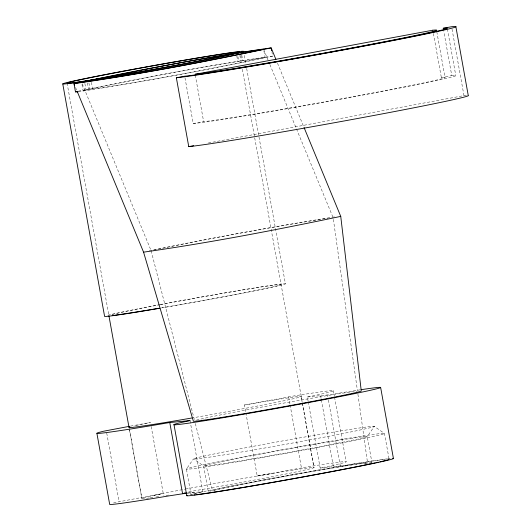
<?xml version="1.0" encoding="UTF-8"?>
<svg xmlns="http://www.w3.org/2000/svg" width="531" height="531" viewBox="0 0 531 531"><rect width="100%" height="100%" fill="white"/><g stroke="black" fill="none" stroke-linecap="round" stroke-linejoin="round"><path stroke-width="0.4" stroke-dasharray="2.65 1.99" d="M78.329 91.173C142.773 78.017 207.601 65.227 272.642 56.1L271.972 52.363M81.98 84.529L83.055 90.502C143.357 77.858 204.143 66.136 265.062 57.474L263.854 50.75M265.062 57.474C204.76 70.125 143.974 81.84 83.055 90.502M272.642 56.1C208.159 69.946 143.151 81.555 78.004 91.876M153.413 250.22C211.404 237.988 269.788 227.5 328.304 218.102M151.196 426.506L163.243 493.452L116.189 502.293A120.311 2.522 -10.2 0 0 113.295 503.023M149.284 250.738C210.986 238.127 272.947 226.697 335.147 216.794M308.119 401.097L307.389 397.015L317.08 394.984A120.311 2.522 -10.2 0 0 294.121 395.907L244.452 404.994L245.773 412.341M153.784 495.43L163.243 493.452M308.265 401.914L320.166 468.043L329.857 466.012A120.311 2.522 -10.2 0 0 306.898 466.935L257.23 476.028L245.919 413.158M190.038 420.579L202.815 491.606L201.136 491.958A104.999 2.197 -10.2 0 0 190.556 494.394M184.987 77.838L193.218 123.557L203.638 121.626A124.685 2.609 -10.2 0 0 353.042 96.662A124.685 2.609 -10.2 0 0 441.347 77.553L451.768 75.621L443.836 31.535M208.291 143.005L463.981 95.6A144.372 3.027 -10.2 0 1 466.789 95.388M130.38 426.147L150.459 422.424L141.007 424.402A87.496 1.832 -10.2 0 0 133.885 426.015M244.452 404.994L258.955 402.531A87.496 1.832 -10.2 0 1 294.672 398.429A87.496 1.832 -10.2 0 1 193.556 417.698M307.389 397.015L329.897 394.686A104.999 2.197 -10.2 0 1 360.748 389.741M257.23 476.028L271.739 473.566M320.166 468.043L342.674 465.714A104.999 2.197 -10.2 0 1 387.092 458.877M187.416 493.093L202.815 491.606M187.217 493.113L195.78 492.29M277.494 63.202L303.739 126.77M263.582 49.257L268.009 59.983M269.907 64.576L296.159 128.144M296.471 128.914L332.837 216.993M82.212 83.818L150.837 250.021M75.575 87.489L76.842 90.555M151.149 250.785L194.306 419.51M195.335 423.526L212.599 491.016M452.027 29.152L463.981 95.6M447.394 28.926L455.771 75.462M436.794 31.687L445.018 77.407M433.409 33.466L441.347 77.553M388.977 458.499L384.477 433.475L374.315 426.413A91.876 1.925 -10.2 0 0 239.488 448.941A91.876 1.925 -10.2 0 0 237.895 452.611A91.876 1.925 -10.2 0 0 374.315 426.413L367.253 436.568A83.121 1.739 -10.2 0 1 243.822 460.271A83.121 1.739 -10.2 0 1 245.269 456.952A83.121 1.739 -10.2 0 1 367.253 436.568L371.899 462.401M333.368 390.61L334.397 396.325M334.543 397.142L346.152 461.638M327.547 395.084L327.839 396.717M328.43 399.982L340.325 466.112M320.618 395.748L321.209 399.013M321.355 399.83L333.402 466.776M244.326 55.47L245.793 63.62M246.676 68.519L258.856 136.221M259.002 137.038L285.419 283.859A91.876 1.925 -10.2 0 1 161.59 307.927M241.778 55.158L242.72 60.388M240.835 55.47L241.778 60.7M239.873 55.423L241.492 64.404M242.368 69.289L302.285 402.286M302.431 403.102L314.033 467.579M301.123 396.451L302.152 402.166M302.305 402.983L313.907 467.479M237.888 56.585L238.698 61.065M236.813 56.153L237.755 61.384M288.625 396.803L289.953 404.151M290.099 404.967L301.409 467.838M195.269 75.09L203.638 121.626M191.067 494.879L186.421 469.052L193.483 458.897L203.645 465.959L208.291 491.786A83.121 1.739 -10.2 0 1 301.601 473.274A83.121 1.739 -10.2 0 1 368.899 463.397M91.445 82.332L92.52 88.305M88.889 82.869L89.965 88.85M87.423 82.936L88.498 88.916M84.867 83.48L85.942 89.454M129.305 428.398L141.936 498.616M67.065 83.095L108.895 315.567M129.478 429.957L141.81 498.516M106.724 433.064L119.063 501.642M333.388 219.396L357.463 390.942M357.921 394.228L367.598 463.171M185.624 489.031A87.496 1.832 -10.2 0 1 314.033 467.539A87.496 1.832 -10.2 0 1 187.104 492.025M186.414 492.144A87.496 1.832 -10.2 0 1 184.104 492.529M168.586 495.065A87.496 1.832 -10.2 0 1 163.707 495.835M158.669 496.604A87.496 1.832 -10.2 0 1 154.733 497.189M152.908 497.454A87.496 1.832 -10.2 0 1 150.094 497.839M149.238 497.952A87.496 1.832 -10.2 0 1 145.049 498.456M144.518 498.509A87.496 1.832 -10.2 0 1 184.781 489.19M160.448 304.608A87.496 1.832 -10.2 0 1 281.118 284.603A87.496 1.832 -10.2 0 1 161.238 307.887M112.054 314.518A87.496 1.832 -10.2 0 1 159.658 304.761M160.03 304.588A91.876 1.925 -10.2 0 1 285.426 283.82M107.906 315.235A91.876 1.925 -10.2 0 1 159.22 304.741M364.751 464.114A78.747 1.646 -10.2 0 0 357.609 464.127L345.455 465.966A78.747 1.646 -10.2 0 0 252.033 482.48A78.747 1.646 -10.2 0 0 215.035 491.009M387.796 458.797A104.999 2.197 -10.2 0 1 390.179 458.538M191.718 494.54A100.624 2.104 -10.2 0 1 193.45 494.009M194.704 493.671A100.624 2.104 -10.2 0 1 288.957 475.159A100.624 2.104 -10.2 0 1 384.856 459.428M196.437 420.121A85.312 1.785 -10.2 0 1 274.885 404.688A85.312 1.785 -10.2 0 1 356.752 391.188M451.768 75.621A135.624 2.841 -10.2 0 1 355.724 96.41A135.624 2.841 -10.2 0 1 193.218 123.557M235.06 462.169A100.624 2.104 -10.2 0 0 384.477 433.475A100.624 2.104 -10.2 0 0 236.806 458.147A100.624 2.104 -10.2 0 0 235.06 462.169"/><path stroke-width="0.8" d="M275.908 59.372L271.168 47.883C205.172 57.268 139.321 69.959 73.995 83.666L75.475 91.883L76.902 91.524M143.569 252.159L193.357 421.143A85.312 1.785 -10.2 0 0 276.459 408.034A85.312 1.785 -10.2 0 0 361.272 390.982L340.743 216.382C275.416 230.082 209.559 242.773 143.569 252.159L77.154 91.319M176.352 77.752L184.695 76.205A135.624 2.841 -10.2 0 0 347.201 49.051A135.624 2.841 -10.2 0 0 443.252 28.269L451.589 26.723A144.372 3.027 -10.2 0 1 349.345 48.845A144.372 3.027 -10.2 0 1 176.352 77.752L188.751 146.629A144.372 3.027 -10.2 0 0 348.084 120.245A144.372 3.027 -10.2 0 0 468.242 95.427L455.844 26.55M188.751 146.629L193.636 145.72M129.577 426.293L103.412 431.265A120.311 2.522 -10.2 0 0 154.893 425.052L169.767 422.53L190.038 420.579L188.352 420.924A104.999 2.197 -10.2 0 0 212.865 419.404A104.999 2.197 -10.2 0 0 348.336 394.911A104.999 2.197 -10.2 0 0 361.545 389.621M78.004 91.876L75.475 91.883M186.6 493.166L167.677 496.087A120.311 2.522 -10.2 0 1 109.691 504.45L96.914 433.422M186.441 493.186L182.551 493.558L169.767 422.53M304.057 127.533L340.743 216.382M74.625 85.192L73.995 83.666C139.985 74.28 205.842 61.583 271.168 47.883L271.706 50.87M443.252 28.269L443.544 29.902M380.647 387.504L393.431 458.532M173.982 424.627L186.759 495.655M108.915 315.699L129.033 427.508M62.758 83.871L104.587 316.343A91.876 1.925 -10.2 0 0 159.957 308.206M158.849 308.292A87.496 1.832 -10.2 0 1 119.993 314.505M119.017 314.644A87.496 1.832 -10.2 0 1 115.506 315.115M114.012 315.301A87.496 1.832 -10.2 0 1 112.127 315.507M392.681 458.372A104.999 2.197 -10.2 0 1 290.404 479.274A104.999 2.197 -10.2 0 1 187.436 495.297M388.938 459.448A100.624 2.104 -10.2 0 1 385.486 460.51M384.942 460.649A100.624 2.104 -10.2 0 1 379.977 461.824M378.225 462.222A100.624 2.104 -10.2 0 1 376.34 462.634M375.351 462.846A100.624 2.104 -10.2 0 1 219.356 491.314M218.42 491.46A100.624 2.104 -10.2 0 1 196.689 494.607M195.342 494.759A100.624 2.104 -10.2 0 1 194.18 494.879M191.996 417.97A87.496 1.832 -10.2 0 1 129.883 427.09M239.289 52.164L236.129 53.213A87.496 1.832 -10.2 0 1 91.664 79.995L78.163 82.033A87.496 1.832 -10.2 0 1 131.741 69.68A87.496 1.832 -10.2 0 1 239.289 52.164M243.596 51.388L240.277 52.489A91.876 1.925 -10.2 0 1 88.591 80.612L74.413 82.756A91.876 1.925 -10.2 0 1 130.666 69.787A91.876 1.925 -10.2 0 1 243.596 51.388M86.852 80.977L81.575 82.285C142.494 73.623 203.28 61.908 263.582 49.257C204.415 57.448 145.521 69.349 86.852 80.977M432.825 30.201L195.123 74.274A124.685 2.609 -10.2 0 0 344.526 49.31A124.685 2.609 -10.2 0 0 432.825 30.201"/></g></svg>
